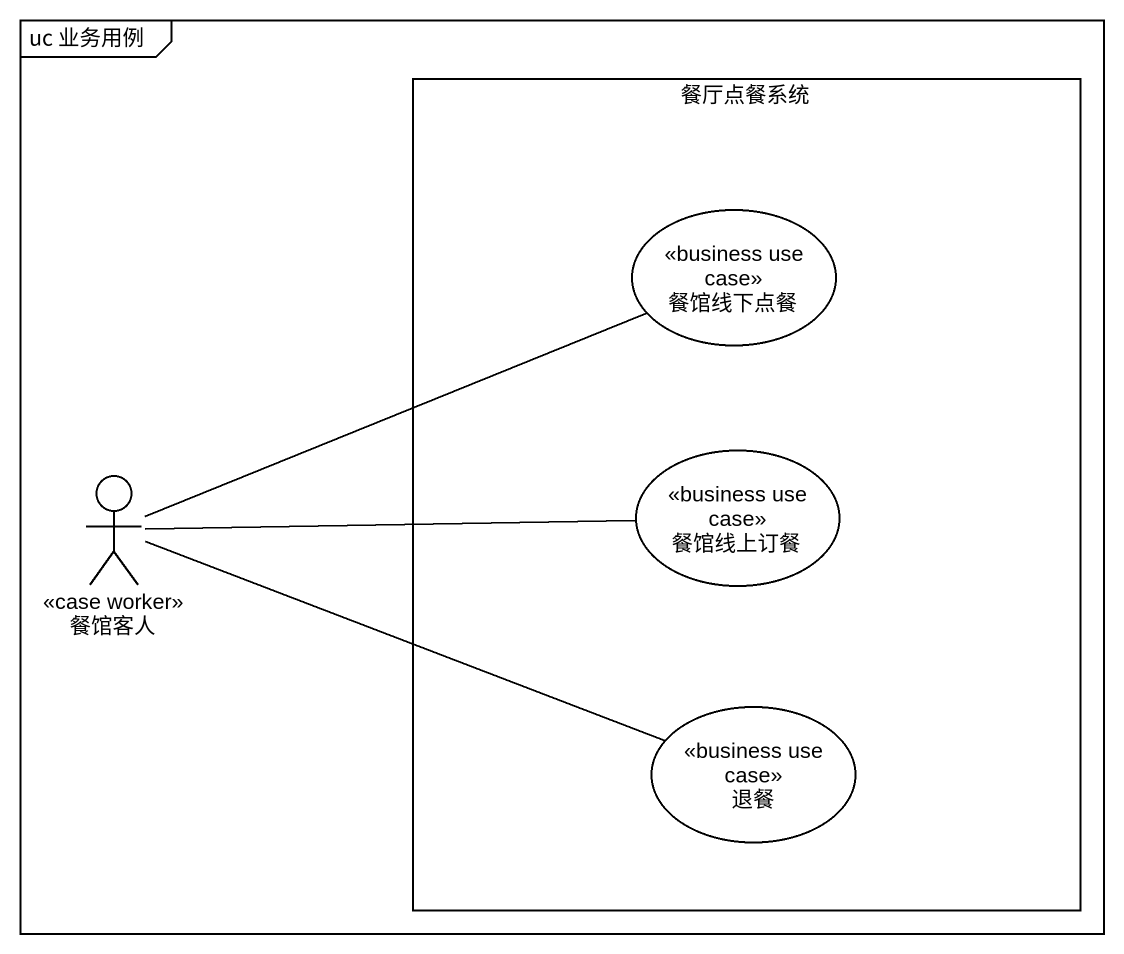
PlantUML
@startuml
mainframe uc 业务用例
rectangle 餐厅点餐系统 {
  usecase 餐馆线下点餐 <<business use case>>
  usecase 餐馆线上订餐 <<business use case>>
  usecase 退餐 <<business use case>>
}
actor 餐馆客人 <<case worker>>
餐馆客人 -right- 餐馆线下点餐
餐馆客人 -right- 餐馆线上订餐
餐馆客人 -right- 退餐
@enduml
